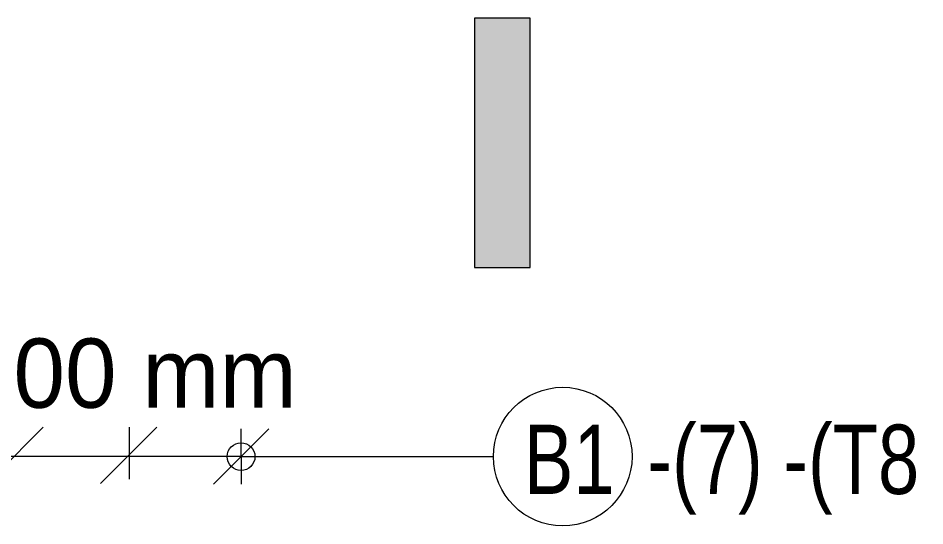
# Model space of a CAD drawing. Header units: millimetres. Extents: x -12508 to 11584, y -2169 to 13538.
# Drawn here: x -9081 to -7772, y -2169 to -1437 of the extents above; entities that cross this region are included whole.
import ezdxf

# ---------------------------------------------------------------- set-up
doc = ezdxf.new("R2010")
doc.units = ezdxf.units.MM
for name, color, linetype, lineweight in [('A-ANNO-DIMS', 211, 'Continuous', 9), ('A-ANNO-DIMS-40', 211, 'Continuous', 9), ('A-DETL-MBND', 5, 'Continuous', 18), ('G-ANNO-SYMB', 111, 'Continuous', 9), ('S-RBAR-IDEN', 171, 'Continuous', 9)]:
    doc.layers.add(name, color=color, linetype=linetype, lineweight=lineweight)
doc.styles.add('Nirmala UI Semilight', font='NirmalaS.ttf', dxfattribs={"width": 0.8, "height": 100})
doc.styles.add('Nirmala UI Semilight_1', font='NirmalaS.ttf', dxfattribs={"height": 100})
doc.dimstyles.new('Arrow_Filled_-_2_5_NI_UI', dxfattribs={"dimscale": 304.8, "dimtxt": 104.736395, "dimasz": 0.262467, "dimexe": 0.131234, "dimexo": 0.0625, "dimgap": 0.131234, "dimtad": 1, "dimdec": 4, "dimzin": 0, "dimdsep": 46, "dimtxsty": 'Nirmala UI Semilight_1', "dimblk1": 'OBLIQUE', "dimblk2": 'OBLIQUE', "dimsah": 1, "dimcen": 0.09, "dimazin": 0, "dimtfac": 1, "dimtdec": 4, "dimtix": 1, "dimtmove": 0, "dimatfit": 3, "dimfxl": 0.131234, "dimfxlon": 1, "dimtvp": 1, "dimtolj": 1, "dimtzin": 0, "dimarcsym": 2})

# ---------------------------------------------------------------- blocks, each defined once
blk = doc.blocks.new('Detail View - M_Section Tail - Filled Horizontal-14034-Elevation Front 1')
at = {"layer": 'G-ANNO-SYMB'}
blk.add_hatch(color=256, dxfattribs=at).paths.add_polyline_path([(-9931, 3649.4), (-9931, 3729.4), (-10291, 3729.4), (-10291, 3649.4)])
for p, q in [((-10291, 3649.4), (-10291, 3729.4)), ((-10291, 3729.4), (-9931, 3729.4)), ((-9931, 3729.4), (-9931, 3649.4)), ((-9931, 3649.4), (-10291, 3649.4))]:
    blk.add_line(p, q, dxfattribs=at)
blk = doc.blocks.new('DIMBLOCK2-Elevation Front 1')
at = {"layer": 'A-ANNO-DIMS-40'}
for p, q in [((-9771.1, -2069.4), (-9731.1, -2029.4)), ((-9771.1, -2069.4), (-9771.1, -2029.4)), ((-8758.8, -2069.4), (-8718.8, -2029.4)), ((-8758.8, -2069.4), (-8758.8, -2029.4)), ((-9771.1, -2069.4), (-9811.1, -2109.5)), ((-8758.8, -2069.4), (-9771.1, -2069.4)), ((-9771.1, -2069.4), (-9771.1, -2109.5)), ((-8758.8, -2069.4), (-8798.8, -2109.4)), ((-8758.8, -2069.4), (-8758.8, -2109.4))]:
    blk.add_line(p, q, dxfattribs=at)
at = {"layer": 'A-ANNO-DIMS-40', "color": 0, "insert": (-9869.6, -1899), "char_height": 100, "width": 1451.075, "attachment_point": 1, "rotation": 0.0006, "line_spacing_factor": 1.142579, "style": 'Nirmala UI Semilight_1'}
blk.add_mtext('T8 U Bar @200 mm', dxfattribs=at)
blk = doc.blocks.new('_Oblique')
at = {"color": 0, "linetype": 'ByBlock', "lineweight": -2}
blk.add_line((-0.5, -0.5), (0.5, 0.5), dxfattribs=at)
blk = doc.blocks.new('M_Rebar Tag_rfa MARK - DOT 1 MM-794228-Elevation Front 1')
at = {"layer": 'S-RBAR-IDEN'}
blk.add_circle((-8351.9, 5212.9), 100, dxfattribs=at)

msp = doc.modelspace()

# ---------------------------------------------------------------- linework, layer by layer
at = {"layer": 'A-DETL-MBND'}
for p, q in [((-9044.28801, -2027.12578), (-9125.60529, -2108.44306)), ((-8880.54439, -2027.12578), (-8961.86167, -2108.44306)), ((-8920.54439, -2027.12578), (-8920.54439, -2102.12578))]:
    msp.add_line(p, q, dxfattribs=at)
at = {"layer": 'S-RBAR-IDEN'}
msp.add_line((-8758.91209, -2069.43376), (-8394.86966, -2069.43376), dxfattribs=at)
msp.add_circle((-8758.91209, -2069.43376), 20, dxfattribs=at)

# ---------------------------------------------------------------- block references
at = {"layer": 'G-ANNO-SYMB', "extrusion": (0, 0, -1), "rotation": 90.00000000000105}
msp.add_blockref('Detail View - M_Section Tail - Filled Horizontal-14034-Elevation Front 1', (12071.34113, 8494.31365), dxfattribs=at)
at = {"layer": 'S-RBAR-IDEN'}
msp.add_blockref('M_Rebar Tag_rfa MARK - DOT 1 MM-794228-Elevation Front 1', (57.03722, -7282.34594), dxfattribs=at)

# ---------------------------------------------------------------- texts
at = {"layer": 'S-RBAR-IDEN', "char_height": 100, "attachment_point": 1, "style": 'Nirmala UI Semilight'}
for s, insert, width in [('B1', (-8350.83883, -2023.35186), 128.27), ('-(7) -(T8 U Bar)', (-8172.65832, -2023.35186), 869.6706)]:
    msp.add_mtext(s, dxfattribs=dict(at, insert=insert, width=width))

# ---------------------------------------------------------------- dimensions: what is measured, and where the dimension line sits
at = {"layer": 'A-ANNO-DIMS'}
dim = msp.add_linear_dim(base=(-9771.11338, -2069.44966), p1=(-8758.78639, -2029.43908), p2=(-9771.1138, -2029.44966), angle=0.00059865, text='T8 U Bar @200 mm', dimstyle='Arrow_Filled_-_2_5_NI_UI', override={"dimpost": '<>', "dimfxl": 1012.327406}, dxfattribs=at)
dim.commit()
dim.dimension.update_dxf_attribs({"geometry": 'DIMBLOCK2-Elevation Front 1', "text_midpoint": (-9264.95069, -1972.05246)})

doc.saveas('drawing.dxf')
